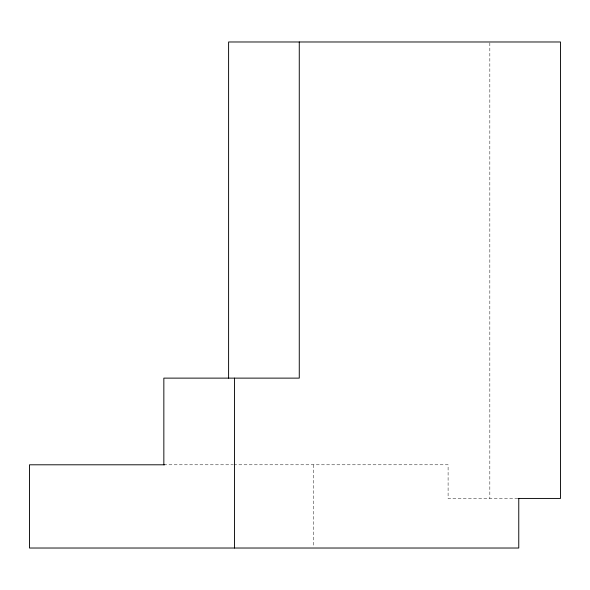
<?xml version="1.0" encoding="UTF-8"?>
<svg xmlns="http://www.w3.org/2000/svg" width="590" height="590" viewBox="0 0 590 590"><rect width="100%" height="100%" fill="white"/><g stroke="black" fill="none" stroke-linecap="round" stroke-linejoin="round"><path stroke-width="0.44" stroke-dasharray="2.95 2.21" d="M163.843 464.795L232.836 464.795M233.721 464.795L448.098 464.795L448.098 498.432L517.85 498.432M489.833 42.893L489.833 498.432M313.755 464.795L313.755 547.107"/><path stroke-width="0.89" d="M164.728 464.795L29.5 464.795L29.5 548.022L518.765 548.022L518.765 498.432M518.286 498.432L560.5 498.432L560.5 41.979L228.603 41.979L228.603 378.124M299.27 41.979L299.27 378.124L163.843 378.124L163.843 464.795M234.51 378.124L234.51 548.022"/></g></svg>
